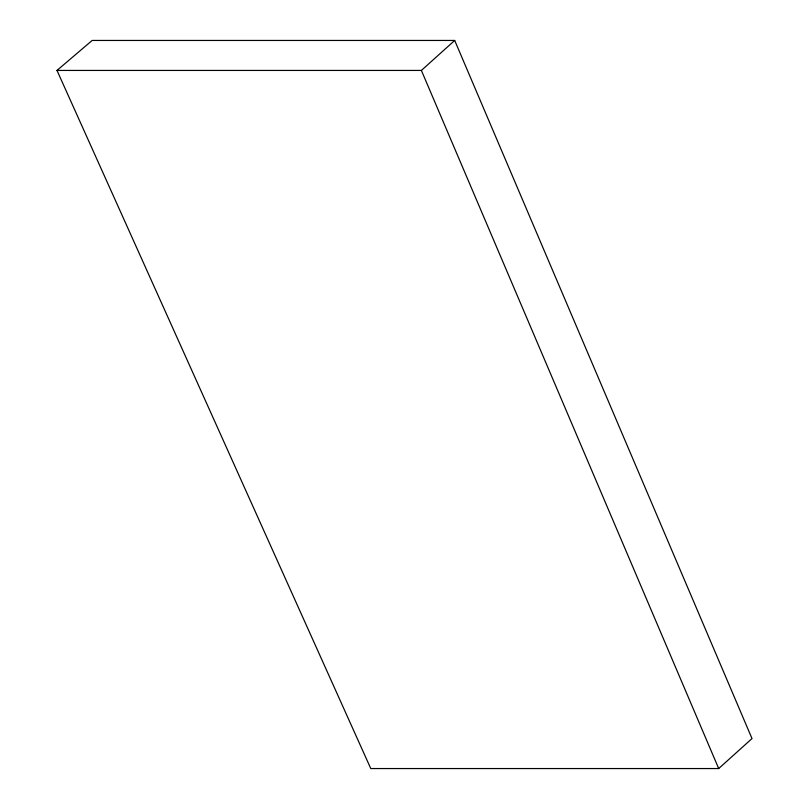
<?xml version="1.0" encoding="UTF-8"?>
<svg xmlns="http://www.w3.org/2000/svg" width="809" height="809" viewBox="0 0 809 809"><rect width="100%" height="100%" fill="white"/><g stroke="black" fill="none" stroke-linecap="round" stroke-linejoin="round"><path stroke-width="1.21" d="M56.994 70.434L421.388 70.434L454.698 40.45L752.006 738.566L718.695 768.55L370.765 768.55L56.994 70.434L92.155 40.45L454.698 40.45M421.388 70.434L718.695 768.55"/></g></svg>
